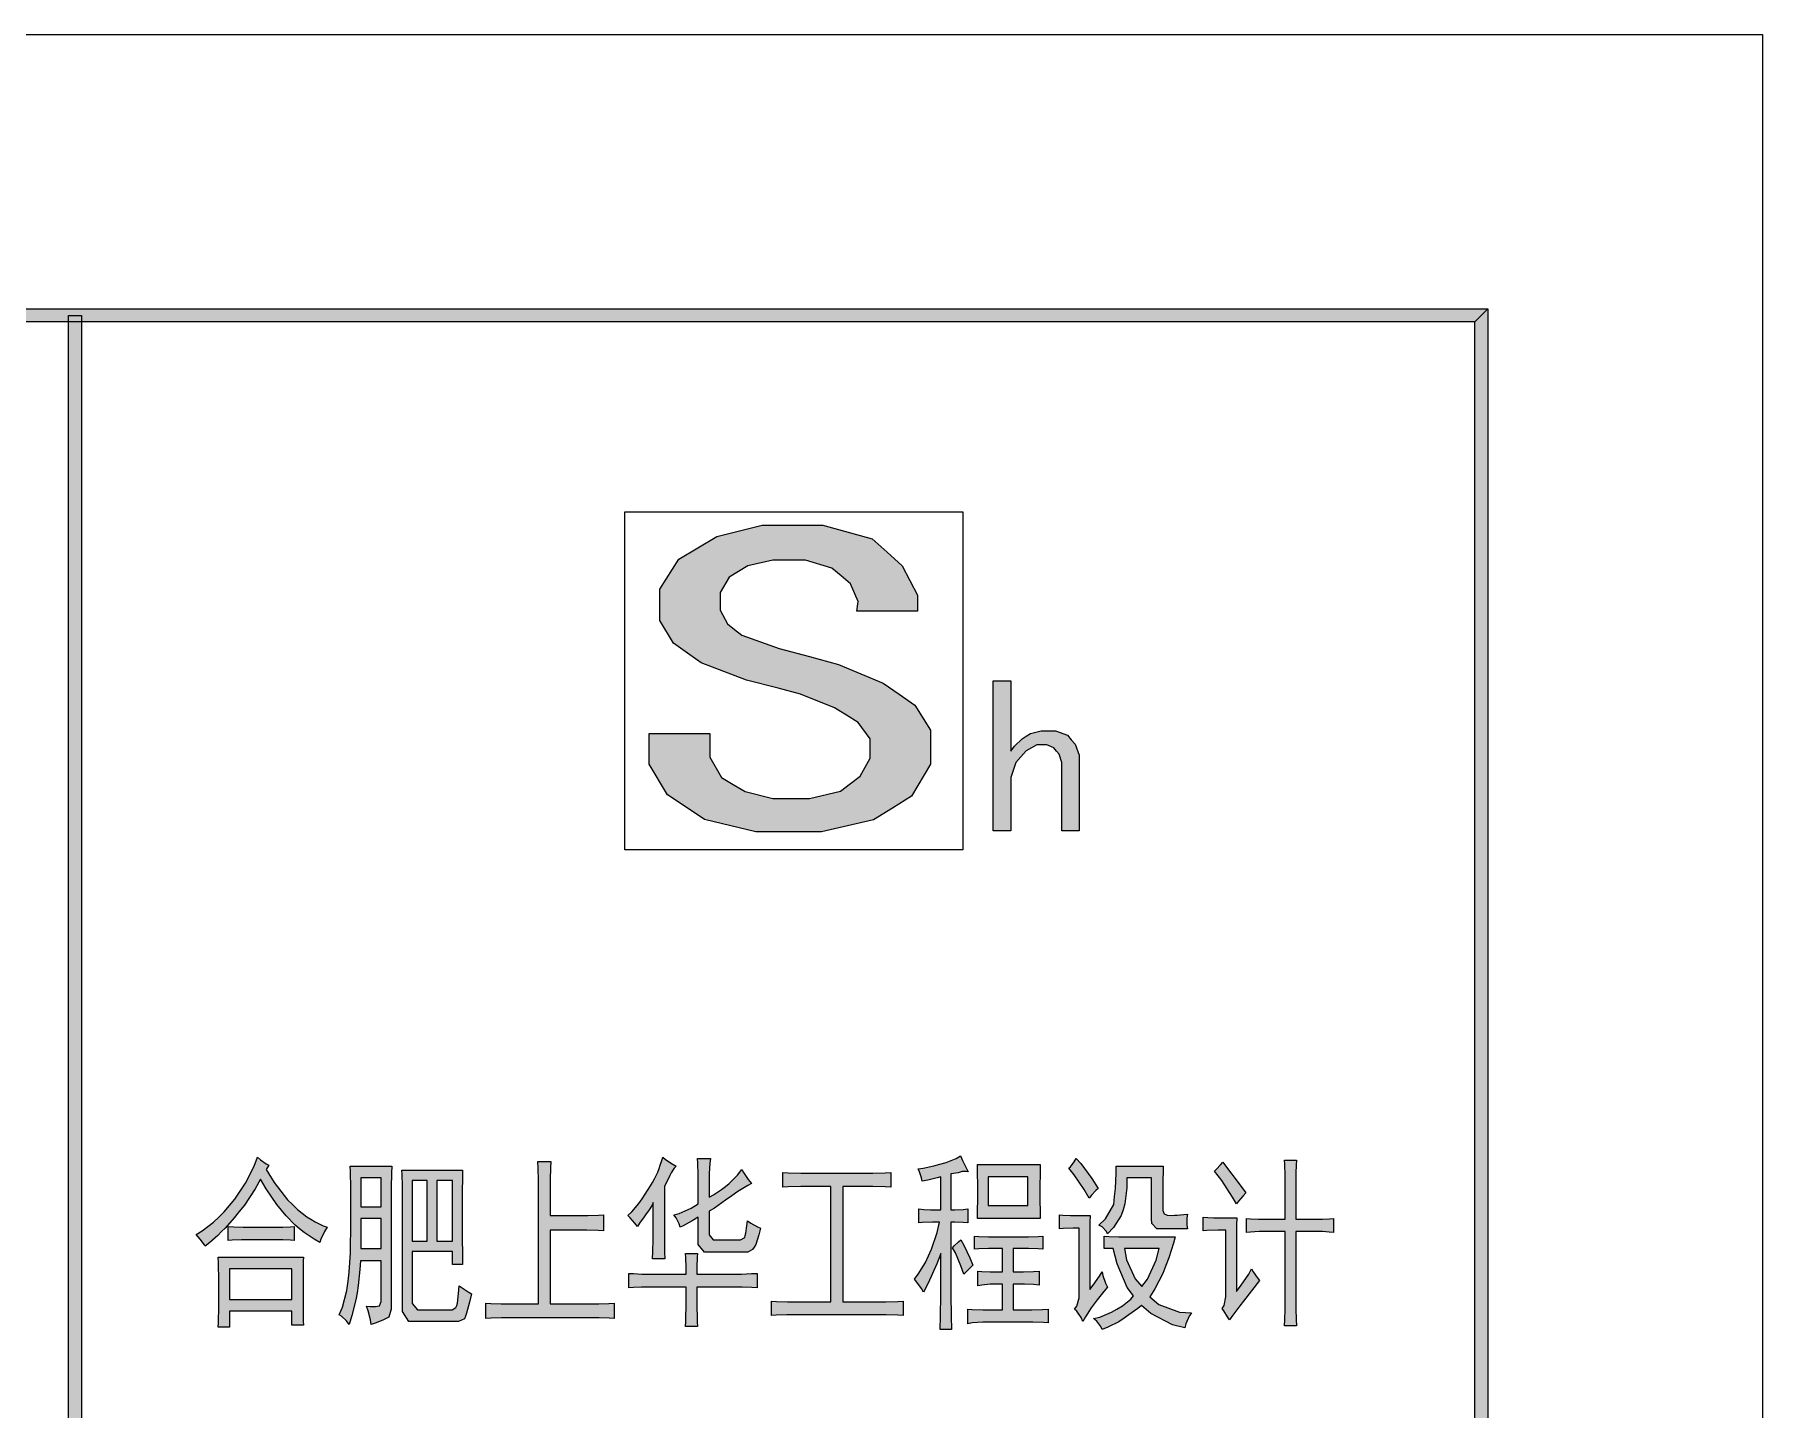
# Model space of a CAD drawing. Header units: millimetres. Extents: x 568 to 3948041, y -25191 to 63890.
# Drawn here: x 3938821 to 3948041, y 56549 to 63890 of the extents above; entities that cross this region are included whole.
import ezdxf

# ---------------------------------------------------------------- set-up
doc = ezdxf.new("R2010")
doc.units = ezdxf.units.MM

msp = doc.modelspace()

# ---------------------------------------------------------------- hatches: boundary and pattern name
h = msp.add_hatch(color=0)
h.dxf.hatch_style = 2
h.paths.add_polyline_path([(3946576, 62424.8), (3946506.1, 62354.9), (3825701.8, 62354.9), (3825631.9, 62424.8)])
h = msp.add_hatch(color=0)
h.dxf.hatch_style = 2
h.paths.add_polyline_path([(3946576, -23726.4), (3946506.1, -23656.5), (3946506.1, 62354.9), (3946576, 62424.8)])
h = msp.add_hatch(color=0)
h.dxf.hatch_style = 2
h.paths.add_polyline_path([(3939071.1, -23691.5), (3939001.2, -23691.5), (3939001.2, 62389.8), (3939071.1, 62389.8)])
h = msp.add_hatch(color=0)
h.dxf.hatch_style = 2
h.paths.add_polyline_path([(3943601.5, 60101.5), (3943601.5, 59993.6), (3943499.7, 59822.6), (3943398.7, 59759.6), (3943296.9, 59696.5), (3943019.6, 59633.5), (3942844.1, 59633.5), (3942668.6, 59633.5), (3942395, 59698.8), (3942297, 59764.9), (3942198.3, 59830.2), (3942100.3, 59993.6), (3942100.3, 60091.6), (3942100.3, 60157.7), (3942423.2, 60157.7), (3942423.2, 60101.5), (3942423.2, 60030.8), (3942486.2, 59923.7), (3942549.3, 59886.5), (3942612.3, 59848.5), (3942759.7, 59811.2), (3942844.1, 59811.2), (3942956.5, 59811.2), (3943121.4, 59850.7), (3943173.8, 59891), (3943226.2, 59930.5), (3943279.4, 60026.2), (3943279.4, 60082.5), (3943279.4, 60129.6), (3943215.6, 60216.2), (3943152.5, 60255.7), (3943089.5, 60295.2), (3942907.1, 60368.1), (3942787.8, 60400.8), (3942619.9, 60442.6), (3942377.6, 60536), (3942303.9, 60587.7), (3942230.2, 60639.4), (3942156.5, 60760.9), (3942156.5, 60830.8), (3942156.5, 60928.8), (3942258.3, 61088.4), (3942360.1, 61149.2), (3942461.9, 61209.9), (3942703.5, 61270.7), (3942844.1, 61270.7), (3943026.4, 61270.7), (3943289.3, 61197.8), (3943370.6, 61125.6), (3943451.1, 61053.4), (3943531.6, 60896.2), (3943531.6, 60811.8), (3943208.7, 60811.8), (3943215.6, 60863.5), (3943173.8, 60956.9), (3943124.4, 60999.5), (3943075.8, 61041.3), (3942935.2, 61083.8), (3942844.1, 61083.8), (3942759.7, 61083.8), (3942626.8, 61053.4), (3942577.4, 61023), (3942528, 60991.9), (3942479.4, 60910.6), (3942479.4, 60858.9), (3942479.4, 60817.1), (3942518.1, 60744.2), (3942556.1, 60713.8), (3942594.9, 60683.4), (3942794.7, 60611.3), (3942956.5, 60568.7), (3943110.7, 60526.9), (3943349.3, 60426.6), (3943433.6, 60368.1), (3943517.2, 60309.6), (3943601.5, 60175.9)])
h = msp.add_hatch(color=0)
h.dxf.hatch_style = 2
h.paths.add_polyline_path([(3944395.5, 59638.8), (3944302, 59638.8), (3944302, 59975.3), (3944302, 60003.5), (3944287.6, 60048.3), (3944273.9, 60064.2), (3944259.5, 60080.9), (3944222.2, 60096.9), (3944198.7, 60096.9), (3944168.3, 60096.9), (3944111.3, 60065.8), (3944084, 60033.8), (3944057.4, 60002.7), (3944030.8, 59923.7), (3944030.8, 59877.3), (3944030.8, 59638.8), (3943936.6, 59638.8), (3943936.6, 60438.8), (3944030.8, 60438.8), (3944030.8, 60064.2), (3944049, 60090.1), (3944090, 60129.6), (3944112.1, 60144), (3944134.9, 60157.7), (3944191.9, 60172.1), (3944226.8, 60172.1), (3944269.3, 60172.1), (3944332.4, 60148.6), (3944352.9, 60125), (3944374.2, 60101.5), (3944395.5, 60043), (3944395.5, 60008)])
h = msp.add_hatch(color=0)
h.dxf.hatch_style = 2
h.paths.add_polyline_path([(3943536.2, 57833.6), (3943562, 57837.4), (3943619.8, 57850.3), (3943651.7, 57858.7), (3943684.3, 57867.8), (3943739, 57889.8), (3943761.1, 57903.5), (3943771.7, 57878.4), (3943793, 57835.1), (3943802.9, 57817.7), (3943793, 57819.9), (3943771, 57819.2), (3943759.6, 57816.1), (3943748.2, 57813.1), (3943723.8, 57808.5), (3943710.2, 57806.3), (3943710.2, 57615.6), (3943731.4, 57615.6), (3943776.3, 57617.1), (3943799.8, 57619.4), (3943799.8, 57544.9), (3943776.3, 57547.2), (3943731.4, 57548.7), (3943710.2, 57548.7), (3943710.2, 57206.1), (3943710.2, 57163.5), (3943711.7, 57048), (3943713.2, 56975.8), (3943653.2, 56975.8), (3943654.7, 57048), (3943656.2, 57161.2), (3943656.2, 57202.3), (3943656.2, 57381.6), (3943635, 57326.9), (3943588.6, 57223.5), (3943563.5, 57174.9), (3943552.9, 57194.7), (3943528.6, 57229.6), (3943515.7, 57244.8), (3943536.2, 57272.1), (3943574.2, 57334.4), (3943590.1, 57369.4), (3943606.8, 57405.1), (3943636.5, 57494.8), (3943650.2, 57548.7), (3943612.9, 57548.7), (3943557.5, 57547.2), (3943539.2, 57544.9), (3943539.2, 57619.4), (3943565.1, 57617.1), (3943602.3, 57615.6), (3943614.4, 57615.6), (3943656.2, 57615.6), (3943656.2, 57790.3), (3943636.5, 57785), (3943587.1, 57772.8), (3943557.5, 57767.5), (3943552.9, 57785), (3943542.3, 57817.7)])
h = msp.add_hatch(color=0)
h.dxf.hatch_style = 2
h.paths.add_polyline_path([(3940055.8, 57829.8), (3940099.1, 57761.4), (3940169.7, 57668), (3940196.3, 57642.9), (3940223.7, 57617.1), (3940273.1, 57578.3), (3940295.1, 57564.7), (3940317.9, 57551), (3940361.2, 57529.7), (3940382.5, 57522.1), (3940367.3, 57500.1), (3940347.5, 57459), (3940343, 57440.1), (3940313.3, 57457.5), (3940259.4, 57494.8), (3940235.1, 57513.8), (3940211.5, 57533.5), (3940162.9, 57582.9), (3940137.8, 57613.3), (3940113.5, 57643.7), (3940057.3, 57726.5), (3940025.4, 57778.9), (3939997.3, 57726.5), (3939941, 57639.9), (3939912.9, 57605.7), (3939885.6, 57571.5), (3939838.5, 57517.5), (3939818.7, 57498.6), (3939799, 57478.8), (3939755.7, 57440.1), (3939731.4, 57420.3), (3939728.3, 57427.9), (3939704.8, 57459), (3939683.5, 57482.6), (3939715.4, 57502.4), (3939775.4, 57548.7), (3939803.5, 57576.1), (3939832.4, 57603.4), (3939889.4, 57672.5), (3939917.5, 57714.3), (3939946.4, 57756.9), (3939992.7, 57847.3), (3940010.2, 57895.9), (3940026.9, 57882.2), (3940057.3, 57861), (3940070.2, 57853.4)])
h = msp.add_hatch(color=0)
h.paths.add_polyline_path([(3940592.2, 57100.4), (3940611.9, 57098.9), (3940640.8, 57098.9), (3940650.7, 57100.4), (3940660.5, 57102.7), (3940670.4, 57126.3), (3940670.4, 57147.6), (3940670.4, 57342.8), (3940559.5, 57342.8), (3940556.4, 57295.7), (3940547.3, 57210.6), (3940541.3, 57172.6), (3940535.2, 57134.6), (3940513.9, 57050.3), (3940499.5, 57003.2), (3940485.8, 57023), (3940458.4, 57048), (3940445.5, 57054.1), (3940463, 57095.1), (3940487.3, 57184.8), (3940493.4, 57233.4), (3940499.5, 57282), (3940506.3, 57385.4), (3940507.1, 57440.1), (3940507.8, 57494.8), (3940508.6, 57609.5), (3940508.6, 57669.5), (3940508.6, 57730.3), (3940507.1, 57819.9), (3940505.5, 57848.8), (3940727.4, 57848.8), (3940725.9, 57810.1), (3940724.4, 57734.1), (3940724.4, 57696.9), (3940724.4, 57120.2), (3940724.4, 57085.3), (3940710.7, 57042.7), (3940697, 57034.3), (3940683.3, 57026.8), (3940643.1, 57010.8), (3940616.5, 57003.2), (3940613.4, 57026.8), (3940601.3, 57075.4)])
h.paths.add_polyline_path([(3940670.4, 57408.9), (3940670.4, 57568.5), (3940562.5, 57568.5), (3940562.5, 57408.9)])
h.paths.add_polyline_path([(3940670.4, 57630.8), (3940670.4, 57786.5), (3940562.5, 57786.5), (3940562.5, 57630.8)])
h = msp.add_hatch(color=0)
h.paths.add_polyline_path([(3941105, 57826), (3941103.5, 57808.5), (3941101.9, 57689.3), (3941101.9, 57588.2), (3941101.9, 57486.4), (3941103.5, 57354.2), (3941105, 57323.1), (3941051, 57323.1), (3941051, 57393), (3940835.3, 57393), (3940835.3, 57147.6), (3940835.3, 57114.1), (3940863.4, 57081.5), (3940892.3, 57081.5), (3941032.8, 57081.5), (3941049.5, 57081.5), (3941069.3, 57092.8), (3941073.1, 57105), (3941076.9, 57116.4), (3941083.7, 57168.8), (3941086.8, 57209.9), (3941101.9, 57198.5), (3941134.6, 57177.2), (3941152.8, 57167.3), (3941142.2, 57122.5), (3941125.5, 57062.5), (3941120.2, 57048), (3941114.1, 57033.6), (3941082.2, 57019.2), (3941057.1, 57019.2), (3940852.7, 57019.2), (3940818.6, 57019.2), (3940784.4, 57071.6), (3940784.4, 57124), (3940784.4, 57712.8), (3940784.4, 57745.5), (3940782.9, 57802.5), (3940781.3, 57826)])
h.paths.add_polyline_path([(3941051, 57447.7), (3941051, 57771.3), (3940966.7, 57771.3), (3940966.7, 57447.7)])
h.paths.add_polyline_path([(3940915.8, 57447.7), (3940915.8, 57771.3), (3940835.3, 57771.3), (3940835.3, 57447.7)])
h = msp.add_hatch(color=0)
h.dxf.hatch_style = 2
h.paths.add_polyline_path([(3941575.3, 57872.4), (3941573.8, 57839.7), (3941572.2, 57777.4), (3941572.2, 57747.8), (3941572.2, 57584.4), (3941743.2, 57584.4), (3941773.6, 57584.4), (3941830.5, 57585.9), (3941857.1, 57588.2), (3941857.1, 57502.4), (3941827.5, 57503.9), (3941767.5, 57506.2), (3941737.1, 57506.2), (3941572.2, 57506.2), (3941572.2, 57112.6), (3941809.3, 57112.6), (3941832.1, 57112.6), (3941884.5, 57114.1), (3941914.1, 57116.4), (3941914.1, 57034.3), (3941886, 57036.6), (3941833.6, 57038.1), (3941809.3, 57038.1), (3941336, 57038.1), (3941311.6, 57038.1), (3941257.7, 57036.6), (3941228.1, 57034.3), (3941228.1, 57116.4), (3941256.2, 57114.1), (3941310.1, 57112.6), (3941336, 57112.6), (3941509.9, 57112.6), (3941509.9, 57744), (3941509.9, 57772.8), (3941508.4, 57837.4), (3941506.9, 57872.4)])
h = msp.add_hatch(color=0)
h.dxf.hatch_style = 2
h.paths.add_polyline_path([(3942243.9, 57848.8), (3942234, 57837.4), (3942217.3, 57812.3), (3942211.2, 57798.7), (3942205.1, 57785), (3942189.9, 57755.4), (3942181.6, 57740.2), (3942181.6, 57486.4), (3942181.6, 57455.2), (3942182.3, 57389.2), (3942183.8, 57354.2), (3942118.5, 57354.2), (3942120, 57391.4), (3942121.5, 57457.5), (3942121.5, 57486.4), (3942121.5, 57654.3), (3942115.5, 57640.6), (3942097.2, 57610.2), (3942085.1, 57593.5), (3942072.9, 57577.6), (3942049.4, 57543.4), (3942037.2, 57525.9), (3942023.5, 57543.4), (3941998.5, 57572.3), (3941986.3, 57584.4), (3942007.6, 57603.4), (3942045.6, 57648.2), (3942063, 57674.1), (3942079.7, 57699.1), (3942107.9, 57743.2), (3942118.5, 57761.4), (3942128.4, 57779.7), (3942145.8, 57816.9), (3942152.7, 57835.1), (3942159.5, 57854.1), (3942169.4, 57884.5), (3942172.4, 57895.9), (3942186.9, 57884.5), (3942223.3, 57861)])
h = msp.add_hatch(color=0)
h.dxf.hatch_style = 2
h.paths.add_polyline_path([(3942427, 57888.3), (3942423.9, 57864.8), (3942420.9, 57808.5), (3942420.9, 57775.1), (3942420.9, 57681.7), (3942443.7, 57695.3), (3942486.2, 57724.2), (3942506.7, 57740.2), (3942526.5, 57755.4), (3942571.3, 57800.2), (3942594.9, 57829.8), (3942604, 57813.9), (3942629, 57777.4), (3942645.8, 57755.4), (3942626.8, 57745.5), (3942573.6, 57712.8), (3942540.9, 57689.3), (3942508.2, 57665.7), (3942448.2, 57624.7), (3942420.9, 57607.2), (3942420.9, 57506.2), (3942420.9, 57481.1), (3942442.1, 57455.2), (3942462.7, 57455.2), (3942568.3, 57455.2), (3942587.3, 57455.2), (3942610.1, 57467.4), (3942613.1, 57478.8), (3942616.1, 57490.2), (3942622.2, 57529.7), (3942625.2, 57557.1), (3942642.7, 57543.4), (3942677.7, 57523.6), (3942693.6, 57517.5), (3942686, 57481.1), (3942670.1, 57430.2), (3942661, 57416.5), (3942651.8, 57402.8), (3942626.8, 57389.2), (3942610.1, 57389.2), (3942427, 57389.2), (3942395.8, 57389.2), (3942362.4, 57430.2), (3942360.9, 57471.2), (3942360.9, 57576.1), (3942329.7, 57557.1), (3942281.8, 57529.7), (3942265.1, 57522.1), (3942260.6, 57539.6), (3942243.9, 57572.3), (3942232.5, 57588.2), (3942260.6, 57595.8), (3942325.1, 57624.7), (3942360.9, 57646.7), (3942360.9, 57767.5), (3942360.9, 57804), (3942359.3, 57864.8), (3942357.8, 57888.3)])
h = msp.add_hatch(color=0)
h.dxf.hatch_style = 2
h.paths.add_polyline_path([(3943257.4, 57810.1), (3943293.8, 57810.1), (3943359.2, 57812.3), (3943389.6, 57813.9), (3943389.6, 57736.4), (3943359.2, 57737.9), (3943293.8, 57740.2), (3943257.4, 57740.2), (3943134.3, 57740.2), (3943134.3, 57124), (3943329.5, 57124), (3943363.7, 57124), (3943426.8, 57126.3), (3943455.7, 57127.8), (3943455.7, 57050.3), (3943426.8, 57051.8), (3943365.2, 57054.1), (3943332.6, 57054.1), (3942867.6, 57054.1), (3942834.9, 57054.1), (3942778, 57051.8), (3942753.6, 57050.3), (3942753.6, 57127.8), (3942779.5, 57126.3), (3942838, 57124), (3942870.6, 57124), (3943068.9, 57124), (3943068.9, 57740.2), (3942948.9, 57740.2), (3942909.4, 57740.2), (3942842.5, 57737.9), (3942813.7, 57736.4), (3942813.7, 57813.9), (3942842.5, 57812.3), (3942909.4, 57810.1), (3942948.9, 57810.1)])
h = msp.add_hatch(color=0)
h.paths.add_polyline_path([(3944187.3, 57857.2), (3944185.8, 57813.9), (3944184.3, 57736.4), (3944184.3, 57701.4), (3944184.3, 57668), (3944185.8, 57601.9), (3944187.3, 57568.5), (3943851.5, 57568.5), (3943853, 57605.7), (3943854.5, 57675.6), (3943854.5, 57709), (3943854.5, 57741.7), (3943853, 57816.1), (3943851.5, 57857.2)])
h.paths.add_polyline_path([(3944121.2, 57638.3), (3944121.2, 57790.3), (3943908.5, 57790.3), (3943908.5, 57638.3)])
h = msp.add_hatch(color=0)
h.dxf.hatch_style = 2
h.paths.add_polyline_path([(3944378.8, 57888.3), (3944403.1, 57862.5), (3944461.6, 57782.7), (3944495.8, 57728), (3944483.6, 57718.9), (3944460, 57693.1), (3944447.9, 57677.9), (3944422.1, 57722.7), (3944368.1, 57802.5), (3944340, 57837.4), (3944349.1, 57845), (3944368.1, 57870.8)])
h = msp.add_hatch(color=0)
h.dxf.hatch_style = 2
h.paths.add_polyline_path([(3944834.6, 57513.8), (3944808.8, 57513.8), (3944782.2, 57541.1), (3944780.7, 57568.5), (3944780.7, 57786.5), (3944648.5, 57786.5), (3944648.5, 57732.6), (3944638.6, 57646.7), (3944629.5, 57615.6), (3944619.6, 57584.4), (3944578.6, 57519.8), (3944546.7, 57486.4), (3944540.6, 57500.1), (3944517, 57523.6), (3944498.8, 57533.5), (3944536, 57566.9), (3944579.3, 57642.9), (3944583.9, 57685.5), (3944589.2, 57728), (3944593, 57810.1), (3944591.5, 57848.8), (3944843.7, 57848.8), (3944842.2, 57826), (3944840.7, 57767.5), (3944840.7, 57732.6), (3944840.7, 57627), (3944840.7, 57611.8), (3944849, 57592.8), (3944857.4, 57589.7), (3944865, 57586.7), (3944888.5, 57585.2), (3944903.7, 57585.9), (3944918.2, 57586.7), (3944953.1, 57589.7), (3944972.1, 57592), (3944969.8, 57572.3), (3944969.8, 57533.5), (3944972.1, 57513.8)])
h = msp.add_hatch(color=0)
h.dxf.hatch_style = 2
h.paths.add_polyline_path([(3945161.3, 57868.6), (3945181.1, 57843.5), (3945242.6, 57761.4), (3945284.4, 57705.2), (3945270.7, 57689.3), (3945245.6, 57660.4), (3945233.5, 57646.7), (3945213.7, 57683.2), (3945155.2, 57771.3), (3945116.5, 57822.2), (3945127.1, 57831.3), (3945149.1, 57854.9)])
h = msp.add_hatch(color=0)
h.dxf.hatch_style = 2
h.paths.add_polyline_path([(3945494.1, 57564.7), (3945494.1, 57759.2), (3945494.1, 57798.7), (3945492.5, 57858.7), (3945491, 57880), (3945554.1, 57880), (3945552.6, 57854.9), (3945551, 57810.1), (3945551, 57790.3), (3945551, 57564.7), (3945674.1, 57564.7), (3945692.4, 57564.7), (3945731.1, 57566.9), (3945752.4, 57568.5), (3945752.4, 57494.8), (3945729.6, 57496.3), (3945692.4, 57498.6), (3945677.2, 57498.6), (3945551, 57498.6), (3945551, 57108.8), (3945551, 57085.3), (3945552.6, 57029), (3945554.1, 56995.6), (3945491, 56995.6), (3945492.5, 57029), (3945494.1, 57083), (3945494.1, 57105), (3945494.1, 57498.6), (3945377.1, 57498.6), (3945355, 57498.6), (3945309.4, 57496.3), (3945287.4, 57494.8), (3945287.4, 57568.5), (3945309.4, 57566.9), (3945352, 57564.7), (3945371, 57564.7)])
h = msp.add_hatch(color=0)
h.dxf.hatch_style = 2
h.paths.add_polyline_path([(3944454, 57584.4), (3944452.4, 57548.7), (3944450.9, 57471.2), (3944450.9, 57427.9), (3944450.9, 57190.1), (3944469.9, 57213.6), (3944503.4, 57260.8), (3944517, 57284.3), (3944521.6, 57264.6), (3944536, 57223.5), (3944546.7, 57202.3), (3944526.9, 57178.7), (3944491.2, 57133.9), (3944474.5, 57112.6), (3944458.5, 57091.3), (3944428.1, 57044.2), (3944414.5, 57019.2), (3944404.6, 57040.4), (3944381.8, 57073.9), (3944369.6, 57085.3), (3944381.8, 57100.4), (3944393.9, 57145.3), (3944393.9, 57174.9), (3944393.9, 57517.5), (3944362, 57517.5), (3944309.6, 57516), (3944289.1, 57513.8), (3944289.1, 57588.2), (3944308.1, 57585.9), (3944349.1, 57584.4), (3944369.6, 57584.4)])
h = msp.add_hatch(color=0)
h.dxf.hatch_style = 2
h.paths.add_polyline_path([(3945236.5, 57572.3), (3945235, 57535), (3945233.5, 57457.5), (3945233.5, 57416.5), (3945233.5, 57178.7), (3945258.5, 57212.1), (3945299.6, 57272.1), (3945314, 57299.5), (3945323.1, 57284.3), (3945344.4, 57253.2), (3945356.6, 57237.2), (3945272.2, 57127.8), (3945252.5, 57102.7), (3945215.2, 57051.8), (3945197, 57026.8), (3945187.1, 57044.2), (3945167.4, 57075.4), (3945158.3, 57089), (3945168.9, 57105), (3945178, 57151.3), (3945176.5, 57182.5), (3945176.5, 57506.2), (3945136.2, 57506.2), (3945076.2, 57503.9), (3945056.5, 57502.4), (3945056.5, 57576.1), (3945080.8, 57574.5), (3945113.4, 57572.3), (3945122.5, 57572.3)])
h = msp.add_hatch(color=0)
h.dxf.hatch_style = 2
h.paths.add_polyline_path([(3940121.1, 57522.1), (3940145.4, 57522.1), (3940187.2, 57523.6), (3940205.4, 57525.9), (3940205.4, 57451.5), (3940185.7, 57453.7), (3940145.4, 57455.2), (3940124.1, 57455.2), (3939956.2, 57455.2), (3939925.1, 57455.2), (3939874.2, 57453.7), (3939854.4, 57451.5), (3939854.4, 57525.9), (3939883.3, 57523.6), (3939934.2, 57522.1), (3939956.2, 57522.1)])
h = msp.add_hatch(color=0)
h.dxf.hatch_style = 2
h.paths.add_polyline_path([(3943764.1, 57455.2), (3943779.3, 57426.4), (3943810.5, 57358), (3943827.2, 57319.3), (3943818.1, 57310.9), (3943794.5, 57288.1), (3943779.3, 57272.1), (3943764.1, 57315.5), (3943734.5, 57385.4), (3943719.3, 57412.7), (3943728.4, 57422.6), (3943750.4, 57443.9)])
h = msp.add_hatch(color=0)
h.dxf.hatch_style = 2
h.paths.add_polyline_path([(3944099.9, 57471.2), (3944124.2, 57471.2), (3944175.1, 57472.7), (3944201.7, 57475), (3944201.7, 57405.1), (3944175.1, 57406.6), (3944124.2, 57408.9), (3944099.9, 57408.9), (3944042.9, 57408.9), (3944042.9, 57284.3), (3944076.4, 57284.3), (3944098.4, 57284.3), (3944150.8, 57285.8), (3944181.2, 57288.1), (3944181.2, 57213.6), (3944150.8, 57215.9), (3944103, 57217.4), (3944084.7, 57217.4), (3944042.9, 57217.4), (3944042.9, 57081.5), (3944115.1, 57081.5), (3944141.7, 57081.5), (3944198.7, 57083), (3944229.1, 57085.3), (3944229.1, 57010.8), (3944204.8, 57013.1), (3944147.8, 57015.4), (3944115.1, 57015.4), (3943913.8, 57015.4), (3943881.1, 57015.4), (3943824.1, 57010.8), (3943799.8, 57007), (3943799.8, 57085.3), (3943824.1, 57083), (3943881.1, 57081.5), (3943913.8, 57081.5), (3943986, 57081.5), (3943986, 57217.4), (3943944.2, 57217.4), (3943919.9, 57217.4), (3943875, 57213.6), (3943854.5, 57209.9), (3943854.5, 57288.1), (3943875, 57285.8), (3943919.9, 57284.3), (3943944.2, 57284.3), (3943986, 57284.3), (3943986, 57408.9), (3943938.1, 57408.9), (3943911.5, 57408.9), (3943859.8, 57406.6), (3943836.3, 57405.1), (3943836.3, 57475), (3943859.8, 57472.7), (3943911.5, 57471.2), (3943938.1, 57471.2)])
h = msp.add_hatch(color=0)
h.paths.add_polyline_path([(3944528.4, 57475), (3944552.7, 57472.7), (3944606.7, 57471.2), (3944637.1, 57471.2), (3944906.8, 57471.2), (3944897.7, 57436.3), (3944872.6, 57358.8), (3944857.4, 57317), (3944841.4, 57275.2), (3944798.9, 57192.4), (3944771.5, 57151.3), (3944819.4, 57110.3), (3944930.3, 57067.8), (3944993.4, 57065.5), (3944981.2, 57048), (3944963.8, 57007), (3944957.7, 56984.2), (3944893.1, 57001.7), (3944777.6, 57061.7), (3944726.7, 57105), (3944707, 57089), (3944660.6, 57054.9), (3944634, 57036.6), (3944606.7, 57017.6), (3944548.2, 56988), (3944517, 56975.8), (3944510.9, 56991.8), (3944488.2, 57020.7), (3944471.4, 57034.3), (3944504.9, 57042.7), (3944567.2, 57067.8), (3944596, 57085.3), (3944625.7, 57102.7), (3944669.7, 57137.7), (3944684.9, 57155.1), (3944651.5, 57200), (3944597.6, 57326.9), (3944577, 57408.9), (3944528.4, 57408.9)])
h.paths.add_polyline_path([(3944729.8, 57206.1), (3944759.4, 57244.8), (3944805.7, 57346.6), (3944822.4, 57408.9), (3944637.1, 57408.9), (3944646.9, 57348.1), (3944693.3, 57247.1)])
h = msp.add_hatch(color=0)
h.paths.add_polyline_path([(3940256.3, 57361.8), (3940254.8, 57342.8), (3940253.3, 57253.2), (3940253.3, 57182.5), (3940253.3, 57112.6), (3940254.8, 57020.7), (3940256.3, 56999.4), (3940193.3, 56999.4), (3940193.3, 57073.9), (3939860.5, 57073.9), (3939860.5, 56988), (3939800.5, 56988), (3939802, 57010.8), (3939803.5, 57100.4), (3939803.5, 57167.3), (3939803.5, 57234.9), (3939802, 57332.9), (3939800.5, 57361.8)])
h.paths.add_polyline_path([(3940193.3, 57136.2), (3940193.3, 57299.5), (3939860.5, 57299.5), (3939860.5, 57136.2)])
h = msp.add_hatch(color=0)
h.dxf.hatch_style = 2
h.paths.add_polyline_path([(3942297.8, 57272.1), (3942297.8, 57305.6), (3942296.3, 57360.3), (3942294.8, 57381.6), (3942357.8, 57381.6), (3942356.3, 57364.1), (3942354.8, 57309.4), (3942354.8, 57272.1), (3942571.3, 57272.1), (3942593.3, 57272.1), (3942645.8, 57274.4), (3942676.2, 57275.9), (3942676.2, 57198.5), (3942647.3, 57200), (3942596.4, 57202.3), (3942573.6, 57202.3), (3942354.8, 57202.3), (3942354.8, 57122.5), (3942356.3, 57016.9), (3942357.8, 56991.8), (3942294.8, 56991.8), (3942296.3, 57019.2), (3942297.8, 57124), (3942297.8, 57202.3), (3942079, 57202.3), (3942060, 57202.3), (3942015.9, 57200), (3941992.4, 57198.5), (3941992.4, 57275.9), (3942015.9, 57274.4), (3942061.5, 57272.1), (3942082, 57272.1)])

# ---------------------------------------------------------------- linework, layer by layer
at = {"color": 0, "lineweight": 0}
for points in [[(3821917.5, -25191.2), (3821917.5, 63889.6), (3948040.8, 63889.6), (3948040.8, -25191.2)], [(3946576, 62424.8), (3946506.1, 62354.9), (3825701.8, 62354.9), (3825631.9, 62424.8)], [(3946576, -23726.4), (3946506.1, -23656.5), (3946506.1, 62354.9), (3946576, 62424.8)], [(3939071.1, -23691.5), (3939001.2, -23691.5), (3939001.2, 62389.8), (3939071.1, 62389.8)], [(3941969.6, 61342.1), (3943773.2, 61342.1), (3943773.2, 59537.7), (3941969.6, 59537.7)], [(3943601.5, 60101.5), (3943601.5, 59993.6), (3943499.7, 59822.6), (3943398.7, 59759.6), (3943296.9, 59696.5), (3943019.6, 59633.5), (3942844.1, 59633.5), (3942668.6, 59633.5), (3942395, 59698.8), (3942297, 59764.9), (3942198.3, 59830.2), (3942100.3, 59993.6), (3942100.3, 60091.6), (3942100.3, 60157.7), (3942423.2, 60157.7), (3942423.2, 60101.5), (3942423.2, 60030.8), (3942486.2, 59923.7), (3942549.3, 59886.5), (3942612.3, 59848.5), (3942759.7, 59811.2), (3942844.1, 59811.2), (3942956.5, 59811.2), (3943121.4, 59850.7), (3943173.8, 59891), (3943226.2, 59930.5), (3943279.4, 60026.2), (3943279.4, 60082.5), (3943279.4, 60129.6), (3943215.6, 60216.2), (3943152.5, 60255.7), (3943089.5, 60295.2), (3942907.1, 60368.1), (3942787.8, 60400.8), (3942619.9, 60442.6), (3942377.6, 60536), (3942303.9, 60587.7), (3942230.2, 60639.4), (3942156.5, 60760.9), (3942156.5, 60830.8), (3942156.5, 60928.8), (3942258.3, 61088.4), (3942360.1, 61149.2), (3942461.9, 61209.9), (3942703.5, 61270.7), (3942844.1, 61270.7), (3943026.4, 61270.7), (3943289.3, 61197.8), (3943370.6, 61125.6), (3943451.1, 61053.4), (3943531.6, 60896.2), (3943531.6, 60811.8), (3943208.7, 60811.8), (3943215.6, 60863.5), (3943173.8, 60956.9), (3943124.4, 60999.5), (3943075.8, 61041.3), (3942935.2, 61083.8), (3942844.1, 61083.8), (3942759.7, 61083.8), (3942626.8, 61053.4), (3942577.4, 61023), (3942528, 60991.9), (3942479.4, 60910.6), (3942479.4, 60858.9), (3942479.4, 60817.1), (3942518.1, 60744.2), (3942556.1, 60713.8), (3942594.9, 60683.4), (3942794.7, 60611.3), (3942956.5, 60568.7), (3943110.7, 60526.9), (3943349.3, 60426.6), (3943433.6, 60368.1), (3943517.2, 60309.6), (3943601.5, 60175.9)], [(3944395.5, 59638.8), (3944302, 59638.8), (3944302, 59975.3), (3944302, 60003.5), (3944287.6, 60048.3), (3944273.9, 60064.2), (3944259.5, 60080.9), (3944222.2, 60096.9), (3944198.7, 60096.9), (3944168.3, 60096.9), (3944111.3, 60065.8), (3944084, 60033.8), (3944057.4, 60002.7), (3944030.8, 59923.7), (3944030.8, 59877.3), (3944030.8, 59638.8), (3943936.6, 59638.8), (3943936.6, 60438.8), (3944030.8, 60438.8), (3944030.8, 60064.2), (3944049, 60090.1), (3944090, 60129.6), (3944112.1, 60144), (3944134.9, 60157.7), (3944191.9, 60172.1), (3944226.8, 60172.1), (3944269.3, 60172.1), (3944332.4, 60148.6), (3944352.9, 60125), (3944374.2, 60101.5), (3944395.5, 60043), (3944395.5, 60008)], [(3943536.2, 57833.6), (3943562, 57837.4), (3943619.8, 57850.3), (3943651.7, 57858.7), (3943684.3, 57867.8), (3943739, 57889.8), (3943761.1, 57903.5), (3943771.7, 57878.4), (3943793, 57835.1), (3943802.9, 57817.7), (3943793, 57819.9), (3943771, 57819.2), (3943759.6, 57816.1), (3943748.2, 57813.1), (3943723.8, 57808.5), (3943710.2, 57806.3), (3943710.2, 57615.6), (3943731.4, 57615.6), (3943776.3, 57617.1), (3943799.8, 57619.4), (3943799.8, 57544.9), (3943776.3, 57547.2), (3943731.4, 57548.7), (3943710.2, 57548.7), (3943710.2, 57206.1), (3943710.2, 57163.5), (3943711.7, 57048), (3943713.2, 56975.8), (3943653.2, 56975.8), (3943654.7, 57048), (3943656.2, 57161.2), (3943656.2, 57202.3), (3943656.2, 57381.6), (3943635, 57326.9), (3943588.6, 57223.5), (3943563.5, 57174.9), (3943552.9, 57194.7), (3943528.6, 57229.6), (3943515.7, 57244.8), (3943536.2, 57272.1), (3943574.2, 57334.4), (3943590.1, 57369.4), (3943606.8, 57405.1), (3943636.5, 57494.8), (3943650.2, 57548.7), (3943612.9, 57548.7), (3943557.5, 57547.2), (3943539.2, 57544.9), (3943539.2, 57619.4), (3943565.1, 57617.1), (3943602.3, 57615.6), (3943614.4, 57615.6), (3943656.2, 57615.6), (3943656.2, 57790.3), (3943636.5, 57785), (3943587.1, 57772.8), (3943557.5, 57767.5), (3943552.9, 57785), (3943542.3, 57817.7)], [(3940055.8, 57829.8), (3940099.1, 57761.4), (3940169.7, 57668), (3940196.3, 57642.9), (3940223.7, 57617.1), (3940273.1, 57578.3), (3940295.1, 57564.7), (3940317.9, 57551), (3940361.2, 57529.7), (3940382.5, 57522.1), (3940367.3, 57500.1), (3940347.5, 57459), (3940343, 57440.1), (3940313.3, 57457.5), (3940259.4, 57494.8), (3940235.1, 57513.8), (3940211.5, 57533.5), (3940162.9, 57582.9), (3940137.8, 57613.3), (3940113.5, 57643.7), (3940057.3, 57726.5), (3940025.4, 57778.9), (3939997.3, 57726.5), (3939941, 57639.9), (3939912.9, 57605.7), (3939885.6, 57571.5), (3939838.5, 57517.5), (3939818.7, 57498.6), (3939799, 57478.8), (3939755.7, 57440.1), (3939731.4, 57420.3), (3939728.3, 57427.9), (3939704.8, 57459), (3939683.5, 57482.6), (3939715.4, 57502.4), (3939775.4, 57548.7), (3939803.5, 57576.1), (3939832.4, 57603.4), (3939889.4, 57672.5), (3939917.5, 57714.3), (3939946.4, 57756.9), (3939992.7, 57847.3), (3940010.2, 57895.9), (3940026.9, 57882.2), (3940057.3, 57861), (3940070.2, 57853.4)], [(3940592.2, 57100.4), (3940611.9, 57098.9), (3940640.8, 57098.9), (3940650.7, 57100.4), (3940660.5, 57102.7), (3940670.4, 57126.3), (3940670.4, 57147.6), (3940670.4, 57342.8), (3940559.5, 57342.8), (3940556.4, 57295.7), (3940547.3, 57210.6), (3940541.3, 57172.6), (3940535.2, 57134.6), (3940513.9, 57050.3), (3940499.5, 57003.2), (3940485.8, 57023), (3940458.4, 57048), (3940445.5, 57054.1), (3940463, 57095.1), (3940487.3, 57184.8), (3940493.4, 57233.4), (3940499.5, 57282), (3940506.3, 57385.4), (3940507.1, 57440.1), (3940507.8, 57494.8), (3940508.6, 57609.5), (3940508.6, 57669.5), (3940508.6, 57730.3), (3940507.1, 57819.9), (3940505.5, 57848.8), (3940727.4, 57848.8), (3940725.9, 57810.1), (3940724.4, 57734.1), (3940724.4, 57696.9), (3940724.4, 57120.2), (3940724.4, 57085.3), (3940710.7, 57042.7), (3940697, 57034.3), (3940683.3, 57026.8), (3940643.1, 57010.8), (3940616.5, 57003.2), (3940613.4, 57026.8), (3940601.3, 57075.4)], [(3941105, 57826), (3941103.5, 57808.5), (3941101.9, 57689.3), (3941101.9, 57588.2), (3941101.9, 57486.4), (3941103.5, 57354.2), (3941105, 57323.1), (3941051, 57323.1), (3941051, 57393), (3940835.3, 57393), (3940835.3, 57147.6), (3940835.3, 57114.1), (3940863.4, 57081.5), (3940892.3, 57081.5), (3941032.8, 57081.5), (3941049.5, 57081.5), (3941069.3, 57092.8), (3941073.1, 57105), (3941076.9, 57116.4), (3941083.7, 57168.8), (3941086.8, 57209.9), (3941101.9, 57198.5), (3941134.6, 57177.2), (3941152.8, 57167.3), (3941142.2, 57122.5), (3941125.5, 57062.5), (3941120.2, 57048), (3941114.1, 57033.6), (3941082.2, 57019.2), (3941057.1, 57019.2), (3940852.7, 57019.2), (3940818.6, 57019.2), (3940784.4, 57071.6), (3940784.4, 57124), (3940784.4, 57712.8), (3940784.4, 57745.5), (3940782.9, 57802.5), (3940781.3, 57826)], [(3941575.3, 57872.4), (3941573.8, 57839.7), (3941572.2, 57777.4), (3941572.2, 57747.8), (3941572.2, 57584.4), (3941743.2, 57584.4), (3941773.6, 57584.4), (3941830.5, 57585.9), (3941857.1, 57588.2), (3941857.1, 57502.4), (3941827.5, 57503.9), (3941767.5, 57506.2), (3941737.1, 57506.2), (3941572.2, 57506.2), (3941572.2, 57112.6), (3941809.3, 57112.6), (3941832.1, 57112.6), (3941884.5, 57114.1), (3941914.1, 57116.4), (3941914.1, 57034.3), (3941886, 57036.6), (3941833.6, 57038.1), (3941809.3, 57038.1), (3941336, 57038.1), (3941311.6, 57038.1), (3941257.7, 57036.6), (3941228.1, 57034.3), (3941228.1, 57116.4), (3941256.2, 57114.1), (3941310.1, 57112.6), (3941336, 57112.6), (3941509.9, 57112.6), (3941509.9, 57744), (3941509.9, 57772.8), (3941508.4, 57837.4), (3941506.9, 57872.4)], [(3942243.9, 57848.8), (3942234, 57837.4), (3942217.3, 57812.3), (3942211.2, 57798.7), (3942205.1, 57785), (3942189.9, 57755.4), (3942181.6, 57740.2), (3942181.6, 57486.4), (3942181.6, 57455.2), (3942182.3, 57389.2), (3942183.8, 57354.2), (3942118.5, 57354.2), (3942120, 57391.4), (3942121.5, 57457.5), (3942121.5, 57486.4), (3942121.5, 57654.3), (3942115.5, 57640.6), (3942097.2, 57610.2), (3942085.1, 57593.5), (3942072.9, 57577.6), (3942049.4, 57543.4), (3942037.2, 57525.9), (3942023.5, 57543.4), (3941998.5, 57572.3), (3941986.3, 57584.4), (3942007.6, 57603.4), (3942045.6, 57648.2), (3942063, 57674.1), (3942079.7, 57699.1), (3942107.9, 57743.2), (3942118.5, 57761.4), (3942128.4, 57779.7), (3942145.8, 57816.9), (3942152.7, 57835.1), (3942159.5, 57854.1), (3942169.4, 57884.5), (3942172.4, 57895.9), (3942186.9, 57884.5), (3942223.3, 57861)], [(3942427, 57888.3), (3942423.9, 57864.8), (3942420.9, 57808.5), (3942420.9, 57775.1), (3942420.9, 57681.7), (3942443.7, 57695.3), (3942486.2, 57724.2), (3942506.7, 57740.2), (3942526.5, 57755.4), (3942571.3, 57800.2), (3942594.9, 57829.8), (3942604, 57813.9), (3942629, 57777.4), (3942645.8, 57755.4), (3942626.8, 57745.5), (3942573.6, 57712.8), (3942540.9, 57689.3), (3942508.2, 57665.7), (3942448.2, 57624.7), (3942420.9, 57607.2), (3942420.9, 57506.2), (3942420.9, 57481.1), (3942442.1, 57455.2), (3942462.7, 57455.2), (3942568.3, 57455.2), (3942587.3, 57455.2), (3942610.1, 57467.4), (3942613.1, 57478.8), (3942616.1, 57490.2), (3942622.2, 57529.7), (3942625.2, 57557.1), (3942642.7, 57543.4), (3942677.7, 57523.6), (3942693.6, 57517.5), (3942686, 57481.1), (3942670.1, 57430.2), (3942661, 57416.5), (3942651.8, 57402.8), (3942626.8, 57389.2), (3942610.1, 57389.2), (3942427, 57389.2), (3942395.8, 57389.2), (3942362.4, 57430.2), (3942360.9, 57471.2), (3942360.9, 57576.1), (3942329.7, 57557.1), (3942281.8, 57529.7), (3942265.1, 57522.1), (3942260.6, 57539.6), (3942243.9, 57572.3), (3942232.5, 57588.2), (3942260.6, 57595.8), (3942325.1, 57624.7), (3942360.9, 57646.7), (3942360.9, 57767.5), (3942360.9, 57804), (3942359.3, 57864.8), (3942357.8, 57888.3)], [(3943257.4, 57810.1), (3943293.8, 57810.1), (3943359.2, 57812.3), (3943389.6, 57813.9), (3943389.6, 57736.4), (3943359.2, 57737.9), (3943293.8, 57740.2), (3943257.4, 57740.2), (3943134.3, 57740.2), (3943134.3, 57124), (3943329.5, 57124), (3943363.7, 57124), (3943426.8, 57126.3), (3943455.7, 57127.8), (3943455.7, 57050.3), (3943426.8, 57051.8), (3943365.2, 57054.1), (3943332.6, 57054.1), (3942867.6, 57054.1), (3942834.9, 57054.1), (3942778, 57051.8), (3942753.6, 57050.3), (3942753.6, 57127.8), (3942779.5, 57126.3), (3942838, 57124), (3942870.6, 57124), (3943068.9, 57124), (3943068.9, 57740.2), (3942948.9, 57740.2), (3942909.4, 57740.2), (3942842.5, 57737.9), (3942813.7, 57736.4), (3942813.7, 57813.9), (3942842.5, 57812.3), (3942909.4, 57810.1), (3942948.9, 57810.1)], [(3944187.3, 57857.2), (3944185.8, 57813.9), (3944184.3, 57736.4), (3944184.3, 57701.4), (3944184.3, 57668), (3944185.8, 57601.9), (3944187.3, 57568.5), (3943851.5, 57568.5), (3943853, 57605.7), (3943854.5, 57675.6), (3943854.5, 57709), (3943854.5, 57741.7), (3943853, 57816.1), (3943851.5, 57857.2)], [(3944378.8, 57888.3), (3944403.1, 57862.5), (3944461.6, 57782.7), (3944495.8, 57728), (3944483.6, 57718.9), (3944460, 57693.1), (3944447.9, 57677.9), (3944422.1, 57722.7), (3944368.1, 57802.5), (3944340, 57837.4), (3944349.1, 57845), (3944368.1, 57870.8)], [(3944834.6, 57513.8), (3944808.8, 57513.8), (3944782.2, 57541.1), (3944780.7, 57568.5), (3944780.7, 57786.5), (3944648.5, 57786.5), (3944648.5, 57732.6), (3944638.6, 57646.7), (3944629.5, 57615.6), (3944619.6, 57584.4), (3944578.6, 57519.8), (3944546.7, 57486.4), (3944540.6, 57500.1), (3944517, 57523.6), (3944498.8, 57533.5), (3944536, 57566.9), (3944579.3, 57642.9), (3944583.9, 57685.5), (3944589.2, 57728), (3944593, 57810.1), (3944591.5, 57848.8), (3944843.7, 57848.8), (3944842.2, 57826), (3944840.7, 57767.5), (3944840.7, 57732.6), (3944840.7, 57627), (3944840.7, 57611.8), (3944849, 57592.8), (3944857.4, 57589.7), (3944865, 57586.7), (3944888.5, 57585.2), (3944903.7, 57585.9), (3944918.2, 57586.7), (3944953.1, 57589.7), (3944972.1, 57592), (3944969.8, 57572.3), (3944969.8, 57533.5), (3944972.1, 57513.8)], [(3945161.3, 57868.6), (3945181.1, 57843.5), (3945242.6, 57761.4), (3945284.4, 57705.2), (3945270.7, 57689.3), (3945245.6, 57660.4), (3945233.5, 57646.7), (3945213.7, 57683.2), (3945155.2, 57771.3), (3945116.5, 57822.2), (3945127.1, 57831.3), (3945149.1, 57854.9)], [(3945494.1, 57564.7), (3945494.1, 57759.2), (3945494.1, 57798.7), (3945492.5, 57858.7), (3945491, 57880), (3945554.1, 57880), (3945552.6, 57854.9), (3945551, 57810.1), (3945551, 57790.3), (3945551, 57564.7), (3945674.1, 57564.7), (3945692.4, 57564.7), (3945731.1, 57566.9), (3945752.4, 57568.5), (3945752.4, 57494.8), (3945729.6, 57496.3), (3945692.4, 57498.6), (3945677.2, 57498.6), (3945551, 57498.6), (3945551, 57108.8), (3945551, 57085.3), (3945552.6, 57029), (3945554.1, 56995.6), (3945491, 56995.6), (3945492.5, 57029), (3945494.1, 57083), (3945494.1, 57105), (3945494.1, 57498.6), (3945377.1, 57498.6), (3945355, 57498.6), (3945309.4, 57496.3), (3945287.4, 57494.8), (3945287.4, 57568.5), (3945309.4, 57566.9), (3945352, 57564.7), (3945371, 57564.7)], [(3940670.4, 57630.8), (3940670.4, 57786.5), (3940562.5, 57786.5), (3940562.5, 57630.8)], [(3940915.8, 57447.7), (3940915.8, 57771.3), (3940835.3, 57771.3), (3940835.3, 57447.7)], [(3941051, 57447.7), (3941051, 57771.3), (3940966.7, 57771.3), (3940966.7, 57447.7)], [(3944121.2, 57638.3), (3944121.2, 57790.3), (3943908.5, 57790.3), (3943908.5, 57638.3)], [(3940670.4, 57408.9), (3940670.4, 57568.5), (3940562.5, 57568.5), (3940562.5, 57408.9)], [(3944454, 57584.4), (3944452.4, 57548.7), (3944450.9, 57471.2), (3944450.9, 57427.9), (3944450.9, 57190.1), (3944469.9, 57213.6), (3944503.4, 57260.8), (3944517, 57284.3), (3944521.6, 57264.6), (3944536, 57223.5), (3944546.7, 57202.3), (3944526.9, 57178.7), (3944491.2, 57133.9), (3944474.5, 57112.6), (3944458.5, 57091.3), (3944428.1, 57044.2), (3944414.5, 57019.2), (3944404.6, 57040.4), (3944381.8, 57073.9), (3944369.6, 57085.3), (3944381.8, 57100.4), (3944393.9, 57145.3), (3944393.9, 57174.9), (3944393.9, 57517.5), (3944362, 57517.5), (3944309.6, 57516), (3944289.1, 57513.8), (3944289.1, 57588.2), (3944308.1, 57585.9), (3944349.1, 57584.4), (3944369.6, 57584.4)], [(3945236.5, 57572.3), (3945235, 57535), (3945233.5, 57457.5), (3945233.5, 57416.5), (3945233.5, 57178.7), (3945258.5, 57212.1), (3945299.6, 57272.1), (3945314, 57299.5), (3945323.1, 57284.3), (3945344.4, 57253.2), (3945356.6, 57237.2), (3945272.2, 57127.8), (3945252.5, 57102.7), (3945215.2, 57051.8), (3945197, 57026.8), (3945187.1, 57044.2), (3945167.4, 57075.4), (3945158.3, 57089), (3945168.9, 57105), (3945178, 57151.3), (3945176.5, 57182.5), (3945176.5, 57506.2), (3945136.2, 57506.2), (3945076.2, 57503.9), (3945056.5, 57502.4), (3945056.5, 57576.1), (3945080.8, 57574.5), (3945113.4, 57572.3), (3945122.5, 57572.3)], [(3940121.1, 57522.1), (3940145.4, 57522.1), (3940187.2, 57523.6), (3940205.4, 57525.9), (3940205.4, 57451.5), (3940185.7, 57453.7), (3940145.4, 57455.2), (3940124.1, 57455.2), (3939956.2, 57455.2), (3939925.1, 57455.2), (3939874.2, 57453.7), (3939854.4, 57451.5), (3939854.4, 57525.9), (3939883.3, 57523.6), (3939934.2, 57522.1), (3939956.2, 57522.1)], [(3943764.1, 57455.2), (3943779.3, 57426.4), (3943810.5, 57358), (3943827.2, 57319.3), (3943818.1, 57310.9), (3943794.5, 57288.1), (3943779.3, 57272.1), (3943764.1, 57315.5), (3943734.5, 57385.4), (3943719.3, 57412.7), (3943728.4, 57422.6), (3943750.4, 57443.9)], [(3944099.9, 57471.2), (3944124.2, 57471.2), (3944175.1, 57472.7), (3944201.7, 57475), (3944201.7, 57405.1), (3944175.1, 57406.6), (3944124.2, 57408.9), (3944099.9, 57408.9), (3944042.9, 57408.9), (3944042.9, 57284.3), (3944076.4, 57284.3), (3944098.4, 57284.3), (3944150.8, 57285.8), (3944181.2, 57288.1), (3944181.2, 57213.6), (3944150.8, 57215.9), (3944103, 57217.4), (3944084.7, 57217.4), (3944042.9, 57217.4), (3944042.9, 57081.5), (3944115.1, 57081.5), (3944141.7, 57081.5), (3944198.7, 57083), (3944229.1, 57085.3), (3944229.1, 57010.8), (3944204.8, 57013.1), (3944147.8, 57015.4), (3944115.1, 57015.4), (3943913.8, 57015.4), (3943881.1, 57015.4), (3943824.1, 57010.8), (3943799.8, 57007), (3943799.8, 57085.3), (3943824.1, 57083), (3943881.1, 57081.5), (3943913.8, 57081.5), (3943986, 57081.5), (3943986, 57217.4), (3943944.2, 57217.4), (3943919.9, 57217.4), (3943875, 57213.6), (3943854.5, 57209.9), (3943854.5, 57288.1), (3943875, 57285.8), (3943919.9, 57284.3), (3943944.2, 57284.3), (3943986, 57284.3), (3943986, 57408.9), (3943938.1, 57408.9), (3943911.5, 57408.9), (3943859.8, 57406.6), (3943836.3, 57405.1), (3943836.3, 57475), (3943859.8, 57472.7), (3943911.5, 57471.2), (3943938.1, 57471.2)], [(3944528.4, 57475), (3944552.7, 57472.7), (3944606.7, 57471.2), (3944637.1, 57471.2), (3944906.8, 57471.2), (3944897.7, 57436.3), (3944872.6, 57358.8), (3944857.4, 57317), (3944841.4, 57275.2), (3944798.9, 57192.4), (3944771.5, 57151.3), (3944819.4, 57110.3), (3944930.3, 57067.8), (3944993.4, 57065.5), (3944981.2, 57048), (3944963.8, 57007), (3944957.7, 56984.2), (3944893.1, 57001.7), (3944777.6, 57061.7), (3944726.7, 57105), (3944707, 57089), (3944660.6, 57054.9), (3944634, 57036.6), (3944606.7, 57017.6), (3944548.2, 56988), (3944517, 56975.8), (3944510.9, 56991.8), (3944488.2, 57020.7), (3944471.4, 57034.3), (3944504.9, 57042.7), (3944567.2, 57067.8), (3944596, 57085.3), (3944625.7, 57102.7), (3944669.7, 57137.7), (3944684.9, 57155.1), (3944651.5, 57200), (3944597.6, 57326.9), (3944577, 57408.9), (3944528.4, 57408.9)], [(3940256.3, 57361.8), (3940254.8, 57342.8), (3940253.3, 57253.2), (3940253.3, 57182.5), (3940253.3, 57112.6), (3940254.8, 57020.7), (3940256.3, 56999.4), (3940193.3, 56999.4), (3940193.3, 57073.9), (3939860.5, 57073.9), (3939860.5, 56988), (3939800.5, 56988), (3939802, 57010.8), (3939803.5, 57100.4), (3939803.5, 57167.3), (3939803.5, 57234.9), (3939802, 57332.9), (3939800.5, 57361.8)], [(3942297.8, 57272.1), (3942297.8, 57305.6), (3942296.3, 57360.3), (3942294.8, 57381.6), (3942357.8, 57381.6), (3942356.3, 57364.1), (3942354.8, 57309.4), (3942354.8, 57272.1), (3942571.3, 57272.1), (3942593.3, 57272.1), (3942645.8, 57274.4), (3942676.2, 57275.9), (3942676.2, 57198.5), (3942647.3, 57200), (3942596.4, 57202.3), (3942573.6, 57202.3), (3942354.8, 57202.3), (3942354.8, 57122.5), (3942356.3, 57016.9), (3942357.8, 56991.8), (3942294.8, 56991.8), (3942296.3, 57019.2), (3942297.8, 57124), (3942297.8, 57202.3), (3942079, 57202.3), (3942060, 57202.3), (3942015.9, 57200), (3941992.4, 57198.5), (3941992.4, 57275.9), (3942015.9, 57274.4), (3942061.5, 57272.1), (3942082, 57272.1)], [(3944729.8, 57206.1), (3944759.4, 57244.8), (3944805.7, 57346.6), (3944822.4, 57408.9), (3944637.1, 57408.9), (3944646.9, 57348.1), (3944693.3, 57247.1)], [(3940193.3, 57136.2), (3940193.3, 57299.5), (3939860.5, 57299.5), (3939860.5, 57136.2)]]:
    msp.add_lwpolyline(points, close=True, dxfattribs=at)

doc.saveas('drawing.dxf')
